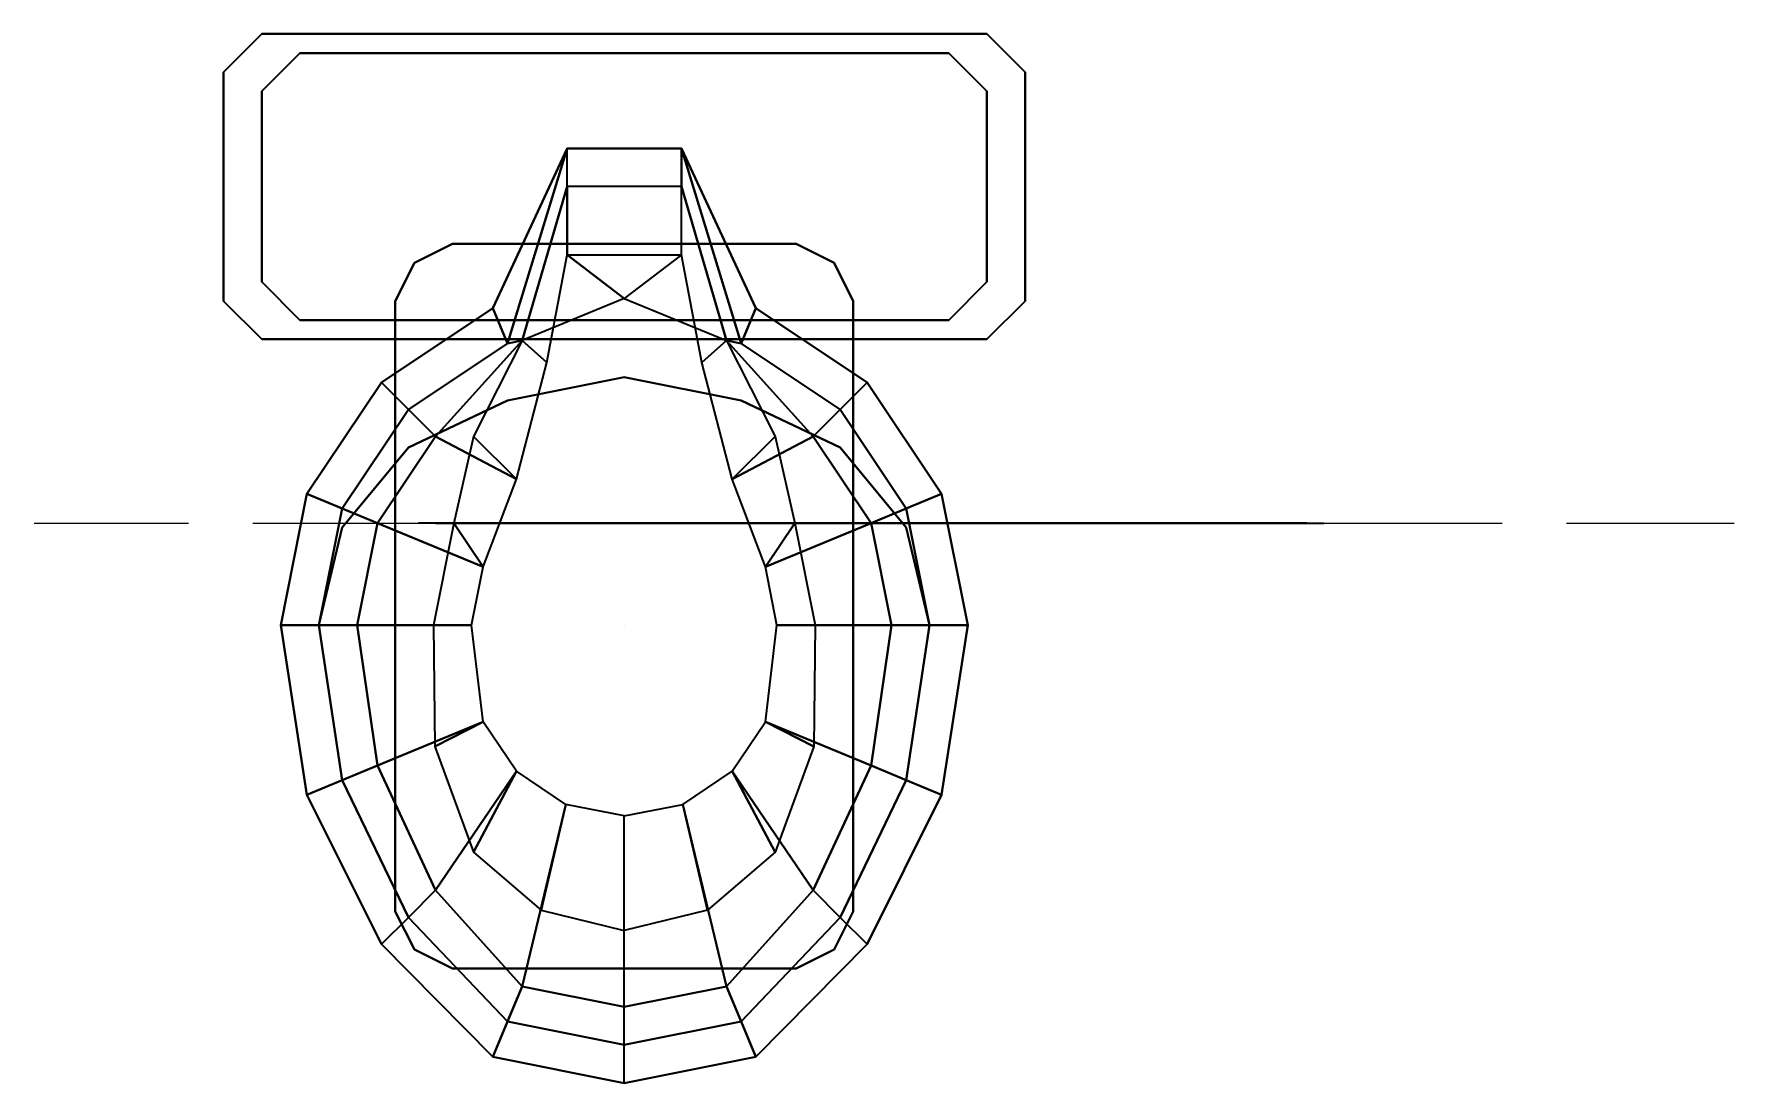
# Model space of a CAD drawing. Extents: x 11.91 to 13.04, y 14 to 14.7.
import ezdxf
from ezdxf.enums import TextEntityAlignment as Align

# ---------------------------------------------------------------- set-up
doc = ezdxf.new("R2010")
doc.units = 0
doc.header["$MEASUREMENT"] = 0
doc.layers.add('ASHADE', color=7, linetype='Continuous')
doc.styles.add('ASHADE', font='simplex', dxfattribs={"height": 0.2})

# ---------------------------------------------------------------- blocks, each defined once
blk = doc.blocks.new('SA3DS020')
at = {"linetype": 'ByBlock'}
for points in [[(-0.1778, 0.2667, 0.7112), (-0.1778, 0.2667, 0.6731), (-0.2032, 0.2413, 0.6731), (-0.2032, 0.2413, 0.7112)], [(-0.0254, 0.2667, 0.6731), (-0.0254, 0.2667, 0.7112), (-0.1778, 0.2667, 0.7112), (-0.1778, 0.2667, 0.6731)], [(0, 0.2413, 0.7112), (-0.0254, 0.2667, 0.7112), (-0.0254, 0.2667, 0.6731), (0, 0.2413, 0.6731)], [(-0.2032, 0.2413, 0.6731), (-0.2032, 0.2413, 0.7112), (-0.2032, -0.2413, 0.7112), (-0.2032, -0.2413, 0.6731)], [(-0.1651, 0.2413, 0.6731), (-0.1905, 0.2159, 0.6731), (-0.1905, 0.2159, 0.3429), (-0.1651, 0.2413, 0.3429)], [(-0.1651, 0.2413, 0.3429), (-0.0381, 0.2413, 0.3429), (-0.0381, 0.2413, 0.6731), (-0.1651, 0.2413, 0.6731)], [(-0.0127, 0.2159, 0.6731), (-0.0381, 0.2413, 0.6731), (-0.0381, 0.2413, 0.3429), (-0.0127, 0.2159, 0.3429)], [(0, 0.2413, 0.6731), (0, 0.2413, 0.7112), (0, -0.2413, 0.7112), (0, -0.2413, 0.6731)], [(-0.5066, 0.2112, 0.3429), (-0.5066, 0.2112, 0.2921), (-0.3937, 0.2286, 0.2921), (-0.3937, 0.2286, 0.3429)], [(-0.5066, 0.2112, 0.2921), (-0.4969, 0.1877, 0.2921), (-0.3937, 0.2032, 0.2921), (-0.3937, 0.2286, 0.2921)], [(-0.3937, 0.2286, 0.3429), (-0.3937, 0.2286, 0.2921), (-0.3062, 0.2112, 0.2921), (-0.3062, 0.2112, 0.3429)], [(-0.3937, 0.2286, 0.2921), (-0.3937, 0.2032, 0.2921), (-0.3159, 0.1877, 0.2921), (-0.3062, 0.2112, 0.2921)], [(-0.1905, -0.2159, 0.6731), (-0.1905, -0.2159, 0.3429), (-0.1905, 0.2159, 0.3429), (-0.1905, 0.2159, 0.6731)], [(-0.0127, 0.2159, 0.6731), (-0.0127, -0.2159, 0.6731), (-0.0127, -0.2159, 0.3429), (-0.0127, 0.2159, 0.3429)], [(-0.6061, 0.1616, 0.3429), (-0.6061, 0.1616, 0.2921), (-0.5066, 0.2112, 0.2921), (-0.5066, 0.2112, 0.3429)], [(-0.6061, 0.1616, 0.2921), (-0.5882, 0.1437, 0.2921), (-0.4969, 0.1877, 0.2921), (-0.5066, 0.2112, 0.2921)], [(-0.3062, 0.2112, 0.2921), (-0.3159, 0.1877, 0.2921), (-0.25, 0.1437, 0.2921), (-0.2321, 0.1616, 0.2921)], [(-0.3062, 0.2112, 0.3429), (-0.3062, 0.2112, 0.2921), (-0.2321, 0.1616, 0.2921), (-0.2321, 0.1616, 0.3429)], [(-0.4969, 0.1877, 0.3683), (-0.4969, 0.1877, 0.3429), (-0.3937, 0.2032, 0.3429), (-0.3937, 0.2032, 0.3683)], [(-0.4969, 0.1877, 0.2413), (-0.4871, 0.1643, 0.1905), (-0.3937, 0.1778, 0.1905), (-0.3937, 0.2032, 0.2413)], [(-0.4969, 0.1877, 0.2921), (-0.4969, 0.1877, 0.2413), (-0.3937, 0.2032, 0.2413), (-0.3937, 0.2032, 0.2921)], [(-0.3937, 0.2032, 0.3683), (-0.3937, 0.2032, 0.3429), (-0.3286, 0.1877, 0.3429), (-0.3286, 0.1877, 0.3683)], [(-0.3937, 0.2032, 0.2413), (-0.3937, 0.1778, 0.1905), (-0.3257, 0.1643, 0.1905), (-0.3159, 0.1877, 0.2413)], [(-0.3937, 0.2032, 0.2921), (-0.3937, 0.2032, 0.2413), (-0.3159, 0.1877, 0.2413), (-0.3159, 0.1877, 0.2921)], [(-0.5882, 0.1437, 0.3683), (-0.5882, 0.1437, 0.3429), (-0.4969, 0.1877, 0.3429), (-0.4969, 0.1877, 0.3683)], [(-0.5882, 0.1437, 0.2921), (-0.5882, 0.1437, 0.2413), (-0.4969, 0.1877, 0.2413), (-0.4969, 0.1877, 0.2921)], [(-0.5882, 0.1437, 0.2413), (-0.5702, 0.1257, 0.1905), (-0.4871, 0.1643, 0.1905), (-0.4969, 0.1877, 0.2413)], [(-0.3286, 0.1877, 0.3683), (-0.3286, 0.1877, 0.3429), (-0.2754, 0.1437, 0.3429), (-0.2754, 0.1437, 0.3683)], [(-0.3159, 0.1877, 0.2413), (-0.3257, 0.1643, 0.1905), (-0.268, 0.1257, 0.1905), (-0.25, 0.1437, 0.2413)], [(-0.3159, 0.1877, 0.2921), (-0.3159, 0.1877, 0.2413), (-0.25, 0.1437, 0.2413), (-0.25, 0.1437, 0.2921)], [(-0.4871, 0.1643, 0.1905), (-0.458, 0.0939, 0.1397), (-0.3937, 0.1016, 0.1397), (-0.3937, 0.1778, 0.1905)], [(-0.3937, 0.1778, 0.1905), (-0.3937, 0.1016, 0.1397), (-0.3548, 0.0939, 0.1397), (-0.3257, 0.1643, 0.1905)], [(-0.6811, 0.0875, 0.3429), (-0.6811, 0.0875, 0.2921), (-0.6061, 0.1616, 0.2921), (-0.6061, 0.1616, 0.3429)], [(-0.6811, 0.0875, 0.2921), (-0.6576, 0.0778, 0.2921), (-0.5882, 0.1437, 0.2921), (-0.6061, 0.1616, 0.2921)], [(-0.5702, 0.1257, 0.1905), (-0.4909, 0.0718, 0.1397), (-0.458, 0.0939, 0.1397), (-0.4871, 0.1643, 0.1905)], [(-0.3257, 0.1643, 0.1905), (-0.3548, 0.0939, 0.1397), (-0.2965, 0.0718, 0.1397), (-0.268, 0.1257, 0.1905)], [(-0.2321, 0.1616, 0.2921), (-0.25, 0.1437, 0.2921), (-0.206, 0.0778, 0.2921), (-0.1825, 0.0875, 0.2921)], [(-0.2321, 0.1616, 0.3429), (-0.2321, 0.1616, 0.2921), (-0.1825, 0.0875, 0.2921), (-0.1825, 0.0875, 0.3429)], [(-0.6576, 0.0778, 0.3683), (-0.6576, 0.0778, 0.3429), (-0.5882, 0.1437, 0.3429), (-0.5882, 0.1437, 0.3683)], [(-0.6576, 0.0778, 0.2413), (-0.6342, 0.068, 0.1905), (-0.5702, 0.1257, 0.1905), (-0.5882, 0.1437, 0.2413)], [(-0.6576, 0.0778, 0.2921), (-0.6576, 0.0778, 0.2413), (-0.5882, 0.1437, 0.2413), (-0.5882, 0.1437, 0.2921)], [(-0.2754, 0.1437, 0.3683), (-0.2754, 0.1437, 0.3429), (-0.2441, 0.0778, 0.3429), (-0.2441, 0.0778, 0.3683)], [(-0.25, 0.1437, 0.2413), (-0.268, 0.1257, 0.1905), (-0.204, 0.068, 0.1905), (-0.206, 0.0778, 0.2413)], [(-0.25, 0.1437, 0.2921), (-0.25, 0.1437, 0.2413), (-0.206, 0.0778, 0.2413), (-0.206, 0.0778, 0.2921)], [(-0.6342, 0.068, 0.1905), (-0.513, 0.0389, 0.1397), (-0.4909, 0.0718, 0.1397), (-0.5702, 0.1257, 0.1905)], [(-0.5448, 0.1003, 0.0254), (-0.4909, 0.0718, 0.1397), (-0.458, 0.0939, 0.1397), (-0.4744, 0.1262, 0.0254)], [(-0.4744, 0.1262, 0.0254), (-0.458, 0.0939, 0.1397), (-0.3937, 0.1016, 0.1397), (-0.3937, 0.127, 0.0254)], [(-0.3937, 0.127, 0.0254), (-0.3937, 0.1016, 0.1397), (-0.3548, 0.0939, 0.1397), (-0.3257, 0.1135, 0.0254)], [(-0.268, 0.1257, 0.1905), (-0.2965, 0.0718, 0.1397), (-0.2188, 0.0516, 0.1397), (-0.204, 0.068, 0.1905)], [(-0.3257, 0.1135, 0.0254), (-0.3548, 0.0939, 0.1397), (-0.2965, 0.0718, 0.1397), (-0.268, 0.1003, 0.0254)], [(-0.5834, 0.0553, 0.0254), (-0.513, 0.0389, 0.1397), (-0.4909, 0.0718, 0.1397), (-0.5448, 0.1003, 0.0254)], [(-0.268, 0.1003, 0.0254), (-0.2965, 0.0718, 0.1397), (-0.2188, 0.0516, 0.1397), (-0.204, 0.068, 0.0254)], [(-0.6985, 0, 0.3429), (-0.6985, 0, 0.2921), (-0.6811, 0.0875, 0.2921), (-0.6811, 0.0875, 0.3429)], [(-0.6985, 0, 0.2921), (-0.6731, 0, 0.2921), (-0.6576, 0.0778, 0.2921), (-0.6811, 0.0875, 0.2921)], [(-0.1825, 0.0875, 0.2921), (-0.206, 0.0778, 0.2921), (-0.0762, 0.0381, 0.2921)], [(-0.1825, 0.0875, 0.3429), (-0.1825, 0.0875, 0.2921), (-0.0762, 0.0381, 0.2921), (-0.0762, 0.0381, 0.3429)], [(-0.6731, 0, 0.3683), (-0.6731, 0, 0.3429), (-0.6576, 0.0778, 0.3429), (-0.6576, 0.0778, 0.3683)], [(-0.6731, 0, 0.2413), (-0.6477, 0, 0.1905), (-0.6342, 0.068, 0.1905), (-0.6576, 0.0778, 0.2413)], [(-0.6731, 0, 0.2921), (-0.6731, 0, 0.2413), (-0.6576, 0.0778, 0.2413), (-0.6576, 0.0778, 0.2921)], [(-0.6477, 0, 0.1905), (-0.5207, 0, 0.1397), (-0.513, 0.0389, 0.1397), (-0.6342, 0.068, 0.1905)], [(-0.2441, 0.0778, 0.3683), (-0.2441, 0.0778, 0.3429), (-0.2286, 0, 0.3429), (-0.2286, 0, 0.3683)], [(-0.204, 0.068, 0.0254), (-0.2188, 0.0516, 0.1397), (-0.1471, 0.0381, 0.1397), (-0.1762, 0, 0.0254)], [(-0.204, 0.068, 0.1905), (-0.2188, 0.0516, 0.1397), (-0.1471, 0.0381, 0.1397), (-0.1016, 0.0381, 0.1905)], [(-0.206, 0.0778, 0.2413), (-0.204, 0.068, 0.1905), (-0.1016, 0.0381, 0.1905), (-0.0762, 0.0381, 0.2413)], [(-0.206, 0.0778, 0.2921), (-0.206, 0.0778, 0.2413), (-0.0762, 0.0381, 0.2413), (-0.0762, 0.0381, 0.2921)], [(-0.5969, 0, 0.0254), (-0.5207, 0, 0.1397), (-0.513, 0.0389, 0.1397), (-0.5834, 0.0553, 0.0254)], [(-0.1471, -0.0381, 0.1397), (-0.1762, 0, 0.0254), (-0.1471, 0.0381, 0.1397), (-0.1471, -0.0381, 0.1397)], [(-0.1471, 0.0381, 0.1397), (-0.1471, -0.0381, 0.1397), (-0.1016, -0.0381, 0.1905), (-0.1016, 0.0381, 0.1905)], [(-0.1016, -0.0381, 0.1905), (-0.1016, 0.0381, 0.1905), (-0.0762, 0.0381, 0.2413), (-0.0762, -0.0381, 0.2413)], [(-0.0762, -0.0381, 0.2921), (-0.0762, 0.0381, 0.2921), (-0.0762, 0.0381, 0.3429), (-0.0762, -0.0381, 0.3429)], [(-0.0762, 0.0381, 0.2413), (-0.0762, -0.0381, 0.2413), (-0.0762, -0.0381, 0.2921), (-0.0762, 0.0381, 0.2921)], [(-0.6985, 0, 0.3429), (-0.6985, 0, 0.2921), (-0.6811, -0.0875, 0.2921), (-0.6811, -0.0875, 0.3429)], [(-0.6985, 0, 0.2921), (-0.6731, 0, 0.2921), (-0.6576, -0.0778, 0.2921), (-0.6811, -0.0875, 0.2921)], [(-0.6731, 0, 0.3683), (-0.6731, 0, 0.3429), (-0.6576, -0.0778, 0.3429), (-0.6576, -0.0778, 0.3683)], [(-0.6731, 0, 0.2413), (-0.6477, 0, 0.1905), (-0.6342, -0.068, 0.1905), (-0.6576, -0.0778, 0.2413)], [(-0.6731, 0, 0.2921), (-0.6731, 0, 0.2413), (-0.6576, -0.0778, 0.2413), (-0.6576, -0.0778, 0.2921)], [(-0.6477, 0, 0.1905), (-0.5207, 0, 0.1397), (-0.513, -0.0389, 0.1397), (-0.6342, -0.068, 0.1905)], [(-0.5969, 0, 0.0254), (-0.5207, 0, 0.1397), (-0.513, -0.0389, 0.1397), (-0.5834, -0.0553, 0.0254)], [(-0.2441, -0.0778, 0.3683), (-0.2441, -0.0778, 0.3429), (-0.2286, 0, 0.3429), (-0.2286, 0, 0.3683)], [(-0.204, -0.068, 0.0254), (-0.2188, -0.0516, 0.1397), (-0.1471, -0.0381, 0.1397), (-0.1762, 0, 0.0254)], [(-0.6342, -0.068, 0.1905), (-0.513, -0.0389, 0.1397), (-0.4909, -0.0718, 0.1397), (-0.5702, -0.1257, 0.1905)], [(-0.5834, -0.0553, 0.0254), (-0.513, -0.0389, 0.1397), (-0.4909, -0.0718, 0.1397), (-0.5448, -0.1003, 0.0254)], [(-0.204, -0.068, 0.1905), (-0.2188, -0.0516, 0.1397), (-0.1471, -0.0381, 0.1397), (-0.1016, -0.0381, 0.1905)], [(-0.206, -0.0778, 0.2413), (-0.204, -0.068, 0.1905), (-0.1016, -0.0381, 0.1905), (-0.0762, -0.0381, 0.2413)], [(-0.206, -0.0778, 0.2921), (-0.206, -0.0778, 0.2413), (-0.0762, -0.0381, 0.2413), (-0.0762, -0.0381, 0.2921)], [(-0.1825, -0.0875, 0.2921), (-0.206, -0.0778, 0.2921), (-0.0762, -0.0381, 0.2921)], [(-0.1825, -0.0875, 0.3429), (-0.1825, -0.0875, 0.2921), (-0.0762, -0.0381, 0.2921), (-0.0762, -0.0381, 0.3429)], [(-0.268, -0.1003, 0.0254), (-0.2965, -0.0718, 0.1397), (-0.2188, -0.0516, 0.1397), (-0.204, -0.068, 0.0254)], [(-0.268, -0.1257, 0.1905), (-0.2965, -0.0718, 0.1397), (-0.2188, -0.0516, 0.1397), (-0.204, -0.068, 0.1905)], [(-0.6811, -0.0875, 0.2921), (-0.6576, -0.0778, 0.2921), (-0.5882, -0.1437, 0.2921), (-0.6061, -0.1616, 0.2921)], [(-0.6576, -0.0778, 0.2413), (-0.6342, -0.068, 0.1905), (-0.5702, -0.1257, 0.1905), (-0.5882, -0.1437, 0.2413)], [(-0.6576, -0.0778, 0.3683), (-0.6576, -0.0778, 0.3429), (-0.5882, -0.1437, 0.3429), (-0.5882, -0.1437, 0.3683)], [(-0.6576, -0.0778, 0.2921), (-0.6576, -0.0778, 0.2413), (-0.5882, -0.1437, 0.2413), (-0.5882, -0.1437, 0.2921)], [(-0.5702, -0.1257, 0.1905), (-0.4909, -0.0718, 0.1397), (-0.458, -0.0939, 0.1397), (-0.4871, -0.1643, 0.1905)], [(-0.5448, -0.1003, 0.0254), (-0.4909, -0.0718, 0.1397), (-0.458, -0.0939, 0.1397), (-0.4744, -0.1262, 0.0254)], [(-0.3257, -0.1135, 0.0254), (-0.3548, -0.0939, 0.1397), (-0.2965, -0.0718, 0.1397), (-0.268, -0.1003, 0.0254)], [(-0.3257, -0.1643, 0.1905), (-0.3548, -0.0939, 0.1397), (-0.2965, -0.0718, 0.1397), (-0.268, -0.1257, 0.1905)], [(-0.2754, -0.1437, 0.3683), (-0.2754, -0.1437, 0.3429), (-0.2441, -0.0778, 0.3429), (-0.2441, -0.0778, 0.3683)], [(-0.25, -0.1437, 0.2413), (-0.268, -0.1257, 0.1905), (-0.204, -0.068, 0.1905), (-0.206, -0.0778, 0.2413)], [(-0.25, -0.1437, 0.2921), (-0.25, -0.1437, 0.2413), (-0.206, -0.0778, 0.2413), (-0.206, -0.0778, 0.2921)], [(-0.2321, -0.1616, 0.2921), (-0.25, -0.1437, 0.2921), (-0.206, -0.0778, 0.2921), (-0.1825, -0.0875, 0.2921)], [(-0.6811, -0.0875, 0.3429), (-0.6811, -0.0875, 0.2921), (-0.6061, -0.1616, 0.2921), (-0.6061, -0.1616, 0.3429)], [(-0.2321, -0.1616, 0.3429), (-0.2321, -0.1616, 0.2921), (-0.1825, -0.0875, 0.2921), (-0.1825, -0.0875, 0.3429)], [(-0.4871, -0.1643, 0.1905), (-0.458, -0.0939, 0.1397), (-0.3937, -0.1016, 0.1397), (-0.3937, -0.1778, 0.1905)], [(-0.4744, -0.1262, 0.0254), (-0.458, -0.0939, 0.1397), (-0.3937, -0.1016, 0.1397), (-0.3937, -0.127, 0.0254)], [(-0.3937, -0.127, 0.0254), (-0.3937, -0.1016, 0.1397), (-0.3548, -0.0939, 0.1397), (-0.3257, -0.1135, 0.0254)], [(-0.3937, -0.1778, 0.1905), (-0.3937, -0.1016, 0.1397), (-0.3548, -0.0939, 0.1397), (-0.3257, -0.1643, 0.1905)], [(-0.5882, -0.1437, 0.2413), (-0.5702, -0.1257, 0.1905), (-0.4871, -0.1643, 0.1905), (-0.4969, -0.1877, 0.2413)], [(-0.3159, -0.1877, 0.2413), (-0.3257, -0.1643, 0.1905), (-0.268, -0.1257, 0.1905), (-0.25, -0.1437, 0.2413)], [(-0.6061, -0.1616, 0.2921), (-0.5882, -0.1437, 0.2921), (-0.4969, -0.1877, 0.2921), (-0.5066, -0.2112, 0.2921)], [(-0.5882, -0.1437, 0.3683), (-0.5882, -0.1437, 0.3429), (-0.4969, -0.1877, 0.3429), (-0.4969, -0.1877, 0.3683)], [(-0.5882, -0.1437, 0.2921), (-0.5882, -0.1437, 0.2413), (-0.4969, -0.1877, 0.2413), (-0.4969, -0.1877, 0.2921)], [(-0.3286, -0.1877, 0.3683), (-0.3286, -0.1877, 0.3429), (-0.2754, -0.1437, 0.3429), (-0.2754, -0.1437, 0.3683)], [(-0.3159, -0.1877, 0.2921), (-0.3159, -0.1877, 0.2413), (-0.25, -0.1437, 0.2413), (-0.25, -0.1437, 0.2921)], [(-0.3062, -0.2112, 0.2921), (-0.3159, -0.1877, 0.2921), (-0.25, -0.1437, 0.2921), (-0.2321, -0.1616, 0.2921)], [(-0.6061, -0.1616, 0.3429), (-0.6061, -0.1616, 0.2921), (-0.5066, -0.2112, 0.2921), (-0.5066, -0.2112, 0.3429)], [(-0.4969, -0.1877, 0.2413), (-0.4871, -0.1643, 0.1905), (-0.3937, -0.1778, 0.1905), (-0.3937, -0.2032, 0.2413)], [(-0.3937, -0.2032, 0.2413), (-0.3937, -0.1778, 0.1905), (-0.3257, -0.1643, 0.1905), (-0.3159, -0.1877, 0.2413)], [(-0.3062, -0.2112, 0.3429), (-0.3062, -0.2112, 0.2921), (-0.2321, -0.1616, 0.2921), (-0.2321, -0.1616, 0.3429)], [(-0.5066, -0.2112, 0.2921), (-0.4969, -0.1877, 0.2921), (-0.3937, -0.2032, 0.2921), (-0.3937, -0.2286, 0.2921)], [(-0.4969, -0.1877, 0.3683), (-0.4969, -0.1877, 0.3429), (-0.3937, -0.2032, 0.3429), (-0.3937, -0.2032, 0.3683)], [(-0.4969, -0.1877, 0.2921), (-0.4969, -0.1877, 0.2413), (-0.3937, -0.2032, 0.2413), (-0.3937, -0.2032, 0.2921)], [(-0.3937, -0.2032, 0.3683), (-0.3937, -0.2032, 0.3429), (-0.3286, -0.1877, 0.3429), (-0.3286, -0.1877, 0.3683)], [(-0.3937, -0.2032, 0.2921), (-0.3937, -0.2032, 0.2413), (-0.3159, -0.1877, 0.2413), (-0.3159, -0.1877, 0.2921)], [(-0.3937, -0.2286, 0.2921), (-0.3937, -0.2032, 0.2921), (-0.3159, -0.1877, 0.2921), (-0.3062, -0.2112, 0.2921)], [(-0.5066, -0.2112, 0.3429), (-0.5066, -0.2112, 0.2921), (-0.3937, -0.2286, 0.2921), (-0.3937, -0.2286, 0.3429)], [(-0.3937, -0.2286, 0.3429), (-0.3937, -0.2286, 0.2921), (-0.3062, -0.2112, 0.2921), (-0.3062, -0.2112, 0.3429)], [(-0.1651, -0.2413, 0.6731), (-0.1905, -0.2159, 0.6731), (-0.1905, -0.2159, 0.3429), (-0.1651, -0.2413, 0.3429)], [(-0.0127, -0.2159, 0.6731), (-0.0381, -0.2413, 0.6731), (-0.0381, -0.2413, 0.3429), (-0.0127, -0.2159, 0.3429)], [(-0.1778, -0.2667, 0.7112), (-0.1778, -0.2667, 0.6731), (-0.2032, -0.2413, 0.6731), (-0.2032, -0.2413, 0.7112)], [(-0.1651, -0.2413, 0.3429), (-0.0381, -0.2413, 0.3429), (-0.0381, -0.2413, 0.6731), (-0.1651, -0.2413, 0.6731)], [(0, -0.2413, 0.7112), (-0.0254, -0.2667, 0.7112), (-0.0254, -0.2667, 0.6731), (0, -0.2413, 0.6731)], [(-0.0254, -0.2667, 0.6731), (-0.0254, -0.2667, 0.7112), (-0.1778, -0.2667, 0.7112), (-0.1778, -0.2667, 0.6731)]]:
    blk.add_3dface(points, dxfattribs=at)
for points, invisible_edges in [([(-0.1778, 0.2667, 0.7112), (-0.0254, 0.2667, 0.7112), (0, 0.2413, 0.7112), (-0.2032, 0.2413, 0.7112)], 4), ([(-0.2032, 0.2413, 0.7112), (0, 0.2413, 0.7112), (0, -0.2413, 0.7112), (-0.2032, -0.2413, 0.7112)], 5), ([(-0.4969, 0.1877, 0.3429), (-0.5066, 0.2112, 0.3429), (-0.3937, 0.2286, 0.3429), (-0.3937, 0.2032, 0.3429)], 5), ([(-0.3937, 0.2032, 0.3429), (-0.3937, 0.2286, 0.3429), (-0.3062, 0.2112, 0.3429), (-0.3286, 0.1877, 0.3429)], 5), ([(-0.5882, 0.1437, 0.3429), (-0.6061, 0.1616, 0.3429), (-0.5066, 0.2112, 0.3429), (-0.4969, 0.1877, 0.3429)], 5), ([(-0.3286, 0.1877, 0.3429), (-0.3062, 0.2112, 0.3429), (-0.2321, 0.1616, 0.3429), (-0.2754, 0.1437, 0.3429)], 5), ([(-0.3937, 0.2032, 0.3683), (-0.3937, 0, 0.3683), (-0.4969, 0.1877, 0.3683), (-0.3937, 0.2032, 0.3683)], 3), ([(-0.3937, 0, 0.3683), (-0.3937, 0.2032, 0.3683), (-0.3286, 0.1877, 0.3683), (-0.3937, 0, 0.3683)], 5), ([(-0.3937, 0, 0.3683), (-0.5882, 0.1437, 0.3683), (-0.4969, 0.1877, 0.3683), (-0.3937, 0, 0.3683)], 5), ([(-0.3937, 0, 0.3683), (-0.3286, 0.1877, 0.3683), (-0.2754, 0.1437, 0.3683), (-0.3937, 0, 0.3683)], 5), ([(-0.6576, 0.0778, 0.3429), (-0.6811, 0.0875, 0.3429), (-0.6061, 0.1616, 0.3429), (-0.5882, 0.1437, 0.3429)], 5), ([(-0.2754, 0.1437, 0.3429), (-0.2321, 0.1616, 0.3429), (-0.1825, 0.0875, 0.3429), (-0.2441, 0.0778, 0.3429)], 5), ([(-0.5842, 0.1524, 0.0254), (-0.5842, 0.1524), (-0.6096, 0.1397), (-0.6096, 0.1397, 0.0254)], 5), ([(-0.6096, 0.1397, 0.0254), (-0.6096, -0.1397, 0.0254), (-0.5842, -0.1524, 0.0254), (-0.5842, 0.1524, 0.0254)], 5), ([(-0.1778, 0.1524), (-0.1778, 0.1524, 0.0254), (-0.5842, 0.1524, 0.0254), (-0.5842, 0.1524)], 5), ([(-0.5842, -0.1524, 0.0254), (-0.5842, 0.1524, 0.0254), (-0.1778, 0.1524, 0.0254), (-0.1778, -0.1524, 0.0254)], 5), ([(-0.1524, 0.1397, 0.0254), (-0.1524, 0.1397), (-0.1778, 0.1524), (-0.1778, 0.1524, 0.0254)], 5), ([(-0.1778, 0.1524, 0.0254), (-0.1778, -0.1524, 0.0254), (-0.1524, -0.1397, 0.0254), (-0.1524, 0.1397, 0.0254)], 5), ([(-0.3937, 0, 0.3683), (-0.6576, 0.0778, 0.3683), (-0.5882, 0.1437, 0.3683), (-0.3937, 0, 0.3683)], 5), ([(-0.6096, 0.1397), (-0.6096, 0.1397, 0.0254), (-0.6223, 0.1143, 0.0254), (-0.6223, 0.1143)], 5), ([(-0.6223, -0.1143, 0.0254), (-0.6223, 0.1143, 0.0254), (-0.6096, 0.1397, 0.0254), (-0.6096, -0.1397, 0.0254)], 4), ([(-0.3937, 0, 0.3683), (-0.2754, 0.1437, 0.3683), (-0.2441, 0.0778, 0.3683), (-0.3937, 0, 0.3683)], 5), ([(-0.1397, 0.1143), (-0.1397, 0.1143, 0.0254), (-0.1524, 0.1397, 0.0254), (-0.1524, 0.1397)], 5), ([(-0.1524, -0.1397, 0.0254), (-0.1524, 0.1397, 0.0254), (-0.1397, 0.1143, 0.0254), (-0.1397, -0.1143, 0.0254)], 1), ([(-0.6223, 0.1143), (-0.6223, 0.1143, 0.0254), (-0.6223, -0.1143, 0.0254), (-0.6223, -0.1143)], 5), ([(-0.1397, 0.1143, 0.0254), (-0.1397, -0.1143, 0.0254), (-0.1397, -0.1143), (-0.1397, 0.1143)], 10), ([(-0.6731, 0, 0.3429), (-0.6985, 0, 0.3429), (-0.6811, 0.0875, 0.3429), (-0.6576, 0.0778, 0.3429)], 5), ([(-0.2441, 0.0778, 0.3429), (-0.1825, 0.0875, 0.3429), (-0.0762, 0.0381, 0.3429), (-0.2286, 0, 0.3429)], 5), ([(-0.3937, 0, 0.3683), (-0.6731, 0, 0.3683), (-0.6576, 0.0778, 0.3683), (-0.3937, 0, 0.3683)], 5), ([(-0.3937, 0, 0.3683), (-0.2441, 0.0778, 0.3683), (-0.2286, 0, 0.3683), (-0.3937, 0, 0.3683)], 5), ([(-0.0762, 0.0381, 0.3429), (-0.0762, -0.0381, 0.3429), (-0.2286, 0, 0.3429), (-0.0762, 0.0381, 0.3429)], 6), ([(-0.6731, 0, 0.3429), (-0.6985, 0, 0.3429), (-0.6811, -0.0875, 0.3429), (-0.6576, -0.0778, 0.3429)], 5), ([(-0.3937, 0, 0.3683), (-0.6731, 0, 0.3683), (-0.6576, -0.0778, 0.3683), (-0.3937, 0, 0.3683)], 5), ([(-0.3937, 0, 0.3683), (-0.6576, -0.0778, 0.3683), (-0.5882, -0.1437, 0.3683), (-0.3937, 0, 0.3683)], 5), ([(-0.3937, 0, 0.3683), (-0.5882, -0.1437, 0.3683), (-0.4969, -0.1877, 0.3683), (-0.3937, 0, 0.3683)], 5), ([(-0.3937, -0.2032, 0.3683), (-0.3937, 0, 0.3683), (-0.4969, -0.1877, 0.3683), (-0.3937, -0.2032, 0.3683)], 3), ([(-0.3937, 0, 0.3683), (-0.2441, -0.0778, 0.3683), (-0.2286, 0, 0.3683), (-0.3937, 0, 0.3683)], 5), ([(-0.3937, 0, 0.3683), (-0.2754, -0.1437, 0.3683), (-0.2441, -0.0778, 0.3683), (-0.3937, 0, 0.3683)], 5), ([(-0.3937, 0, 0.3683), (-0.3286, -0.1877, 0.3683), (-0.2754, -0.1437, 0.3683), (-0.3937, 0, 0.3683)], 5), ([(-0.3937, 0, 0.3683), (-0.3937, -0.2032, 0.3683), (-0.3286, -0.1877, 0.3683), (-0.3937, 0, 0.3683)], 5), ([(-0.2441, -0.0778, 0.3429), (-0.1825, -0.0875, 0.3429), (-0.0762, -0.0381, 0.3429), (-0.2286, 0, 0.3429)], 5), ([(-0.6576, -0.0778, 0.3429), (-0.6811, -0.0875, 0.3429), (-0.6061, -0.1616, 0.3429), (-0.5882, -0.1437, 0.3429)], 5), ([(-0.2754, -0.1437, 0.3429), (-0.2321, -0.1616, 0.3429), (-0.1825, -0.0875, 0.3429), (-0.2441, -0.0778, 0.3429)], 5), ([(-0.6096, -0.1397), (-0.6096, -0.1397, 0.0254), (-0.6223, -0.1143, 0.0254), (-0.6223, -0.1143)], 5), ([(-0.1397, -0.1143), (-0.1397, -0.1143, 0.0254), (-0.1524, -0.1397, 0.0254), (-0.1524, -0.1397)], 5), ([(-0.5842, -0.1524, 0.0254), (-0.5842, -0.1524), (-0.6096, -0.1397), (-0.6096, -0.1397, 0.0254)], 5), ([(-0.5882, -0.1437, 0.3429), (-0.6061, -0.1616, 0.3429), (-0.5066, -0.2112, 0.3429), (-0.4969, -0.1877, 0.3429)], 5), ([(-0.3286, -0.1877, 0.3429), (-0.3062, -0.2112, 0.3429), (-0.2321, -0.1616, 0.3429), (-0.2754, -0.1437, 0.3429)], 5), ([(-0.1524, -0.1397, 0.0254), (-0.1524, -0.1397), (-0.1778, -0.1524), (-0.1778, -0.1524, 0.0254)], 5), ([(-0.1778, -0.1524), (-0.1778, -0.1524, 0.0254), (-0.5842, -0.1524, 0.0254), (-0.5842, -0.1524)], 5), ([(-0.4969, -0.1877, 0.3429), (-0.5066, -0.2112, 0.3429), (-0.3937, -0.2286, 0.3429), (-0.3937, -0.2032, 0.3429)], 5), ([(-0.3937, -0.2032, 0.3429), (-0.3937, -0.2286, 0.3429), (-0.3062, -0.2112, 0.3429), (-0.3286, -0.1877, 0.3429)], 5), ([(-0.2032, -0.2413, 0.7112), (-0.1778, -0.2667, 0.7112), (-0.0254, -0.2667, 0.7112), (0, -0.2413, 0.7112)], 8)]:
    blk.add_3dface(points, dxfattribs=dict(at, invisible_edges=invisible_edges))
blk = doc.blocks.new('sh_spot')
at = {"layer": 'ASHADE', "color": 7, "linetype": 'Continuous'}
for p, q in [((-0.21, 0.26), (-0.3013, 0.46)), ((-0.1045, 0.26), (-0.15, 0.46)), ((0, 0.26), (0, 0.46)), ((0.1045, 0.26), (0.15, 0.46)), ((0.21, 0.26), (0.3013, 0.46)), ((0.25, 0.26), (-0.25, 0.26)), ((-0.25, 0.26), (-0.25, 0.13)), ((0.25, 0.13), (0.25, 0.26)), ((-0.25, 0.22), (-0.29, 0.22)), ((-0.29, 0.22), (-0.29, 0.18)), ((0.25, 0.22), (0.29, 0.22)), ((0.29, 0.22), (0.29, 0.18)), ((-0.29, 0.18), (-0.25, 0.18)), ((0.29, 0.18), (0.25, 0.18)), ((-0.25, -0.13), (-0.25, -0.34)), ((0.25, -0.34), (0.25, -0.13)), ((-0.25, -0.18), (-0.29, -0.18)), ((-0.29, -0.18), (-0.29, -0.22)), ((0.25, -0.18), (0.29, -0.18)), ((0.29, -0.18), (0.29, -0.22)), ((-0.29, -0.22), (-0.25, -0.22)), ((0.29, -0.22), (0.25, -0.22)), ((-0.25, -0.34), (0.25, -0.34))]:
    blk.add_line(p, q, dxfattribs=at)
at = {"layer": 'ASHADE', "color": 1, "linetype": 'Continuous', "style": 'ASHADE'}
blk.add_attdef('SNAME', text='', height=0.2, dxfattribs=at).set_placement((0, -0.1), align=Align.CENTER)
at = {"layer": 'ASHADE', "color": 7, "linetype": 'Continuous', "flags": 1}
for tag, p in [('GNAME', (0, -0.15)), ('LAX', (0, -0.165)), ('LAY', (0, -0.18)), ('LAZ', (0, -0.195)), ('INTENSITY', (0, -0.21)), ('COLOR', (0, -0.225)), ('ZSIZE', (0, -0.24)), ('BIASMIN', (0, -0.255)), ('BIASMAX', (0, -0.27)), ('CONEAN', (0, -0.285)), ('CONEDE', (0, -0.3)), ('BEAMDI', (0, -0.315)), ('LFXYZ', (0, -0.33))]:
    blk.add_attdef(tag, p, '', height=0.01, dxfattribs=at)

msp = doc.modelspace()

# ---------------------------------------------------------------- block references
at = {"rotation": 90}
msp.add_blockref('SA3DS020', (12.3, 14.7), dxfattribs=at)
at = {"extrusion": (0, 1, 2.77556e-17)}
ref = msp.add_blockref('sh_spot', (-12.4643, 2.1905, 14.3743), dxfattribs=dict(at, rotation=180))
ref.add_attrib('SNAME', 'LEMPUTE', dxfattribs={"layer": 'ASHADE', "color": 1, "linetype": 'Continuous', "extrusion": (0, 1, 2.77556e-17), "height": 0.2, "rotation": 180, "style": 'ASHADE'}).set_placement((-12.4643, 2.2905, 14.3743), align=Align.CENTER)

doc.saveas('drawing.dxf')
